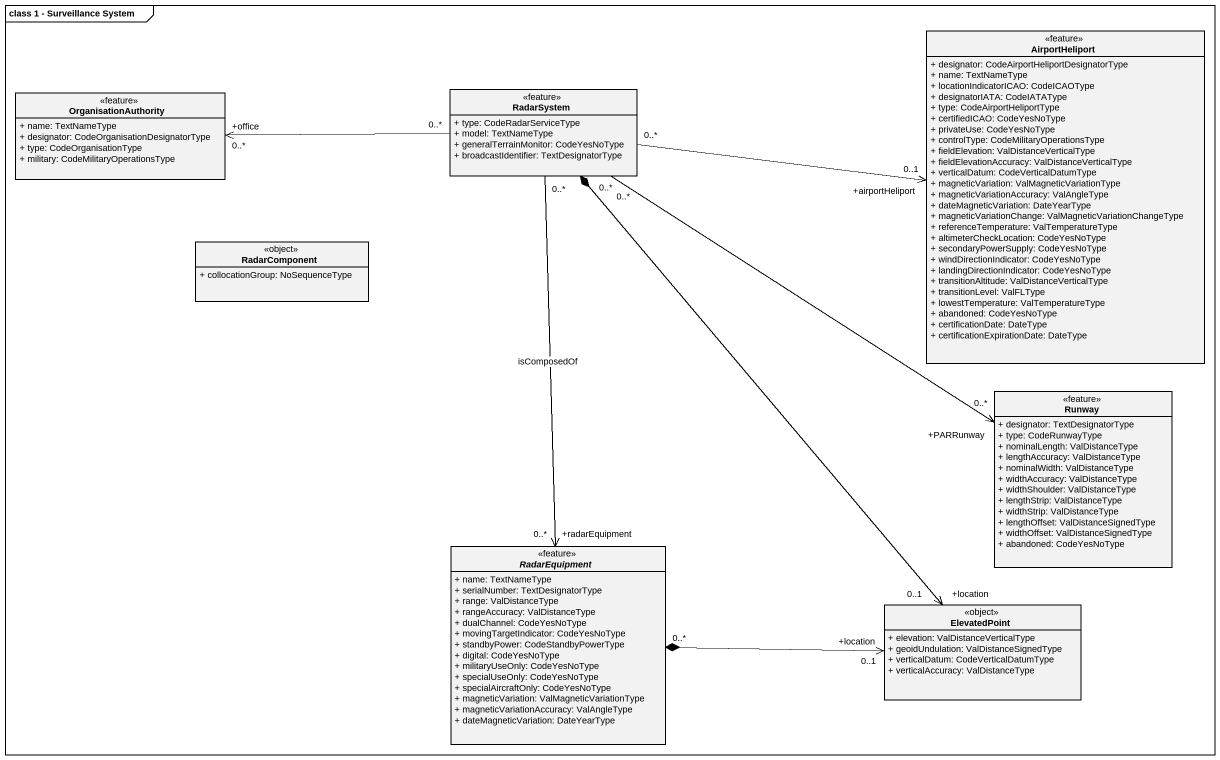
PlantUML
@startuml
mainframe class 1 - Surveillance System
hide circle
hide empty members
skinparam classAttributeIconSize 0
class AirportHeliport <<feature>> {
  + designator: CodeAirportHeliportDesignatorType
  + name: TextNameType
  + locationIndicatorICAO: CodeICAOType
  + designatorIATA: CodeIATAType
  + type: CodeAirportHeliportType
  + certifiedICAO: CodeYesNoType
  + privateUse: CodeYesNoType
  + controlType: CodeMilitaryOperationsType
  + fieldElevation: ValDistanceVerticalType
  + fieldElevationAccuracy: ValDistanceVerticalType
  + verticalDatum: CodeVerticalDatumType
  + magneticVariation: ValMagneticVariationType
  + magneticVariationAccuracy: ValAngleType
  + dateMagneticVariation: DateYearType
  + magneticVariationChange: ValMagneticVariationChangeType
  + referenceTemperature: ValTemperatureType
  + altimeterCheckLocation: CodeYesNoType
  + secondaryPowerSupply: CodeYesNoType
  + windDirectionIndicator: CodeYesNoType
  + landingDirectionIndicator: CodeYesNoType
  + transitionAltitude: ValDistanceVerticalType
  + transitionLevel: ValFLType
  + lowestTemperature: ValTemperatureType
  + abandoned: CodeYesNoType
  + certificationDate: DateType
  + certificationExpirationDate: DateType
}
class OrganisationAuthority <<feature>> {
  + name: TextNameType
  + designator: CodeOrganisationDesignatorType
  + type: CodeOrganisationType
  + military: CodeMilitaryOperationsType
}
class RadarSystem <<feature>> {
  + type: CodeRadarServiceType
  + model: TextNameType
  + generalTerrainMonitor: CodeYesNoType
  + broadcastIdentifier: TextDesignatorType
}
class RadarComponent <<object>> {
  + collocationGroup: NoSequenceType
}
class Runway <<feature>> {
  + designator: TextDesignatorType
  + type: CodeRunwayType
  + nominalLength: ValDistanceType
  + lengthAccuracy: ValDistanceType
  + nominalWidth: ValDistanceType
  + widthAccuracy: ValDistanceType
  + widthShoulder: ValDistanceType
  + lengthStrip: ValDistanceType
  + widthStrip: ValDistanceType
  + lengthOffset: ValDistanceSignedType
  + widthOffset: ValDistanceSignedType
  + abandoned: CodeYesNoType
}
abstract class RadarEquipment <<feature>> {
  + name: TextNameType
  + serialNumber: TextDesignatorType
  + range: ValDistanceType
  + rangeAccuracy: ValDistanceType
  + dualChannel: CodeYesNoType
  + movingTargetIndicator: CodeYesNoType
  + standbyPower: CodeStandbyPowerType
  + digital: CodeYesNoType
  + militaryUseOnly: CodeYesNoType
  + specialUseOnly: CodeYesNoType
  + specialAircraftOnly: CodeYesNoType
  + magneticVariation: ValMagneticVariationType
  + magneticVariationAccuracy: ValAngleType
  + dateMagneticVariation: DateYearType
}
class ElevatedPoint <<object>> {
  + elevation: ValDistanceVerticalType
  + geoidUndulation: ValDistanceSignedType
  + verticalDatum: CodeVerticalDatumType
  + verticalAccuracy: ValDistanceType
}
RadarSystem "0..*" -right-> "+airportHeliport\n0..1" AirportHeliport
RadarSystem "0..*" -left-> "+office\n0..*" OrganisationAuthority
RadarSystem "0..*" --> "+PARRunway\n0..*" Runway
RadarSystem "0..*" --> "+radarEquipment\n0..*" RadarEquipment : isComposedOf
RadarSystem "0..*" *--> "+location\n0..1" ElevatedPoint
RadarEquipment "0..*" *-right-> "+location\n0..1" ElevatedPoint
@enduml
